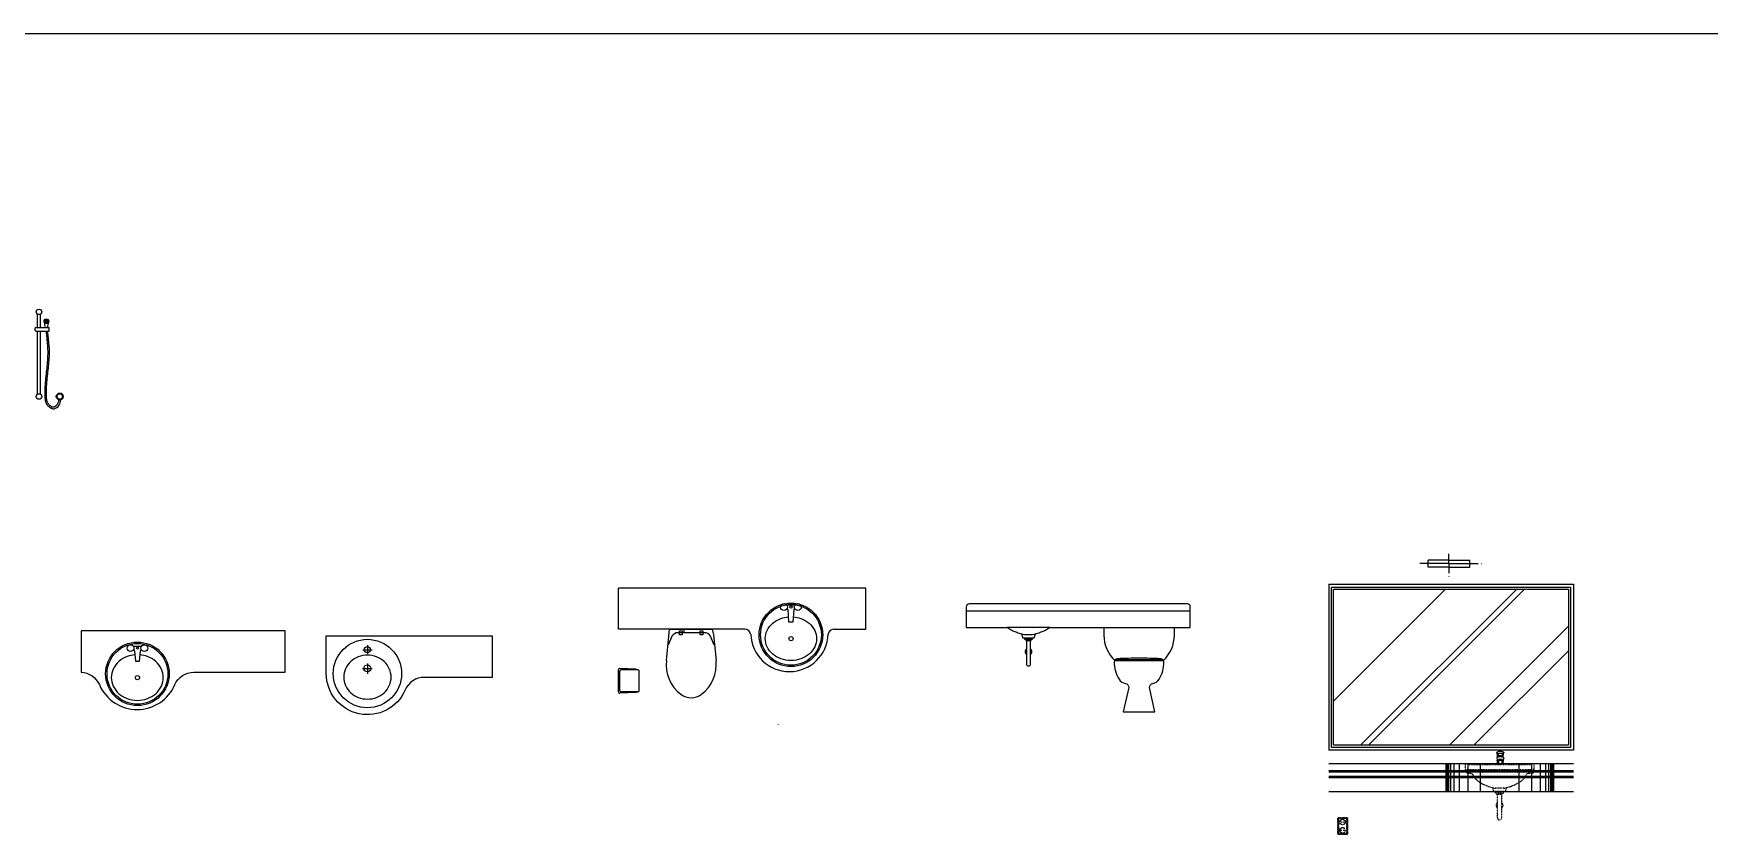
# Model space of a CAD drawing. Header units: inches. Extents: x -1249499 to 290957, y -589671 to 1013543.
# Drawn here: x -1121952 to -1109828, y 305006 to 310801 of the extents above; entities that cross this region are included whole.
import ezdxf

# ---------------------------------------------------------------- set-up
doc = ezdxf.new("R2010")
doc.units = ezdxf.units.IN
doc.header["$MEASUREMENT"] = 0
doc.linetypes.add('HIDDEN', pattern=[2, 1, -1])
doc.linetypes.add('HIDDEN2', pattern=[0.1875, 0.125, -0.0625])
for name, color, linetype in [('2', 3, 'Continuous'), ('3', 2, 'Continuous'), ('31', 54, 'Continuous'), ('4', 4, 'Continuous'), ('5', 5, 'Continuous'), ('6FUR', 6, 'Continuous'), ('CON4', 3, 'Continuous'), ('FN3', 11, 'Continuous'), ('FUR', 4, 'Continuous'), ('LIGHT', 1, 'Continuous')]:
    doc.layers.add(name, color=color, linetype=linetype)

# ---------------------------------------------------------------- blocks, each defined once
blk = doc.blocks.new('P-WASH2')
for p, q in [((74, -29), (74, 29)), ((102, 26), (102, 29)), ((183, 14), (107, 21)), ((183, -14), (183, 14)), ((102, -29), (102, -26)), ((107, -21), (183, -14))]:
    blk.add_line(p, q)
for points in [[(301, -189, 0.11047), (363, -175, 0.102673), (418, -134, 0.093279), (453, -74, 0.087574), (466, -1, 0.087574), (453, 72, 0.093279), (418, 132, 0.102673), (363, 173, 0.11047), (301, 187, 0.11047), (239, 173, 0.102673), (184, 132, 0.093279), (149, 72, 0.064585), (137, 18, 0.087574)], [(136, -18, 0.067091), (149, -74, 0.093279), (184, -134, 0.102673), (239, -175, 0.11047), (301, -189, 0.11047)]]:
    blk.add_lwpolyline(points, format="xyb")
for centre, radius in [((274, 0), 230), ((274, 0), 220), ((88, 50), 25), ((88, 0), 8), ((302, 0), 15), ((88, -50), 25)]:
    blk.add_circle(centre, radius)
for centre, start, end in [((107, 26), 180, 264.6091), ((107, -26), 95.3909, 180)]:
    blk.add_arc(centre, 5, start, end)

msp = doc.modelspace()

# ---------------------------------------------------------------- linework, layer by layer
at = {"color": 6}
msp.add_line((-1193392, 310801), (-803046.5, 310801), dxfattribs=at)
for p, q in [((-1115204.2, 306624.1), (-1113584.2, 306624.1)), ((-1114600.7, 306504.1), (-1114907.8, 306504.1)), ((-1119536.4, 306375.6), (-1119536.4, 306313.1)), ((-1114784.2, 306429.1), (-1114724.2, 306429.1)), ((-1114774.2, 306419.1), (-1114734.2, 306419.1)), ((-1114769.2, 306409.1), (-1114739.2, 306409.1)), ((-1119568.9, 306343.1), (-1119501.4, 306343.1)), ((-1119571.4, 306208.1), (-1119501.4, 306208.1)), ((-1119536.4, 306243.1), (-1119536.4, 306168.1))]:
    msp.add_line(p, q)
for points in [[(-1115184.2, 306674.1, 0.4142136), (-1115204.2, 306654.1), (-1115204.2, 306504.1), (-1114907.8, 306504.1, 0.0120555), (-1114900.5, 306499.1, 0.020663), (-1114884.2, 306489.1, 0.021788), (-1114867.3, 306480.7, 0.0135467), (-1114839.2, 306469.1, 0.0206459), (-1114805.7, 306457.9), (-1114794.2, 306429.1), (-1114784.2, 306429.1), (-1114784.2, 306419.1), (-1114774.2, 306419.1), (-1114774.2, 306409.1), (-1114769.2, 306409.1), (-1114769.2, 306349.1, 0.5), (-1114769.2, 306309.1), (-1114769.2, 306239.1, 1), (-1114739.2, 306239.1), (-1114739.2, 306309.1, 0.5), (-1114739.2, 306349.1), (-1114739.2, 306409.1), (-1114734.2, 306409.1), (-1114734.2, 306419.1), (-1114724.2, 306419.1), (-1114724.2, 306429.1), (-1114714.2, 306429.1), (-1114702.7, 306457.9, 0.0206459), (-1114669.2, 306469.1, 0.0135467), (-1114641.1, 306480.7, 0.021788), (-1114624.2, 306489.1, 0.020663), (-1114607.9, 306499.1, 0.0120555), (-1114600.7, 306504.1), (-1114209.2, 306504.1), (-1114209.2, 306449.1, 0.2082592), (-1114128.3, 306263.3, 0.2960458), (-1114134.2, 306254.1, 0.1373586), (-1114099.2, 306129.1, 0.2219276), (-1114054.2, 306099.1, -0.3791635), (-1114029.2, 306069.1), (-1114069.2, 305894.1), (-1113839.2, 305894.1), (-1113879.2, 306069.1, -0.3791635), (-1113854.2, 306099.1, 0.2219276), (-1113809.2, 306129.1, 0.1373586), (-1113774.2, 306254.1, 0.2960458), (-1113780.1, 306263.3, 0.2082592), (-1113699.2, 306449.1), (-1113699.2, 306504.1), (-1113584.2, 306504.1), (-1113584.2, 306654.1, 0.4142136), (-1113604.2, 306674.1)], [(-1118633.9, 306143.1), (-1119125.6, 306143.1, 0.2992117), (-1119263.3, 306052.6, -0.8143544), (-1119833.9, 306170.6), (-1119833.9, 306443.1), (-1118633.9, 306443.1)], [(-1119536.4, 306303.1, 0.0919124), (-1119602.5, 306290.9, 0.0955185), (-1119657.5, 306256.6, 0.1011037), (-1119694.8, 306204.5, 0.1054416), (-1119707.6, 306144.4, 0.1054416), (-1119694.8, 306084.2, 0.1011037), (-1119657.5, 306032.1, 0.0955185), (-1119602.5, 305997.9, 0.0919124), (-1119536.4, 305985.6, 0.0919124), (-1119470.2, 305997.9, 0.0955185), (-1119415.3, 306032.1, 0.1011037), (-1119378, 306084.2, 0.1054416), (-1119365.1, 306144.4, 0.1054416), (-1119378, 306204.5, 0.1011037), (-1119415.3, 306256.6, 0.0955185), (-1119470.2, 306290.9, 0.0919124)], [(-1113954.2, 306269.1), (-1114129.2, 306269.1, -0.6681786), (-1114129.4, 306269.6, -0.0348239), (-1114124.2, 306274.1, -0.1479156), (-1114109.4, 306279.6, -0.01469), (-1113954.2, 306284.1, -0.01469), (-1113799, 306279.6, -0.1479156), (-1113784.2, 306274.1, -0.0348239), (-1113779, 306269.6, -0.6681786), (-1113779.2, 306269.1)]]:
    msp.add_lwpolyline(points, format="xyb", close=True)
for points in [[(-1114209.2, 306504.1), (-1113699.2, 306504.1)], [(-1114739.2, 306309.1), (-1114739.2, 306349.1)]]:
    msp.add_lwpolyline(points)
at = {"color": 7}
for points in [[(-1121475.8, 306090.1, 0.6572671), (-1120929.6, 306090.1, -0.2992117), (-1120791.9, 306180.6), (-1120131.4, 306180.6), (-1120131.4, 306480.6), (-1121607.6, 306480.6), (-1121607.6, 306180.4)], [(-1121607.6, 306180.4, -0.2884931), (-1121475.8, 306090.1)]]:
    msp.add_lwpolyline(points, format="xyb", dxfattribs=at)
for points in [[(-1114805.7, 306457.9, 0.0038043), (-1114799.5, 306456.2, 0.0666615), (-1114784.2, 306454.1), (-1114754.2, 306454.1), (-1114724.2, 306454.1, 0.0666615), (-1114709, 306456.2, 0.0038043), (-1114702.7, 306457.9, 0.0135467)], [(-1114769.2, 306349.1), (-1114769.2, 306309.1, 1)], [(-1114128.3, 306263.3, -0.1052602), (-1114124.2, 306264.1), (-1113954.2, 306264.1)], [(-1113954.2, 306264.1), (-1113784.2, 306264.1, -0.1052602), (-1113780.1, 306263.3, -0.1373586)]]:
    msp.add_lwpolyline(points, format="xyb")
for centre, radius in [((-1119536.4, 306170.6), 247.5), ((-1119536.4, 306343.1), 22.5), ((-1119536.4, 306208.1), 25)]:
    msp.add_circle(centre, radius)
at = {"layer": '2'}
msp.add_line((-1112582.4, 305316.2), (-1110812.4, 305316.2), dxfattribs=at)
at = {"layer": '3'}
for p, q in [((-1112582.4, 306816.2), (-1112582.4, 305616.2)), ((-1112582.4, 306816.2), (-1110812.4, 306816.2)), ((-1112562.4, 306796.2), (-1110832.4, 306796.2)), ((-1110832.4, 306796.2), (-1110832.4, 305636.2)), ((-1110812.4, 306816.2), (-1110812.4, 305616.2)), ((-1110812.4, 306796.2), (-1110812.4, 305636.2)), ((-1110812.4, 305616.2), (-1112582.4, 305616.2)), ((-1110832.4, 305636.2), (-1112562.4, 305636.2)), ((-1110812.4, 305516.2), (-1112582.4, 305516.2)), ((-1111736, 305516.2), (-1111736, 305316.2)), ((-1110957, 305516.2), (-1110957, 305316.2)), ((-1112582.4, 305316.2), (-1110812.4, 305316.2))]:
    msp.add_line(p, q, dxfattribs=at)
at = {"layer": '3', "linetype": 'Continuous'}
msp.add_line((-1112562.4, 305636.2), (-1112562.4, 306796.2), dxfattribs=at)
at = {"layer": '31'}
for p, q in [((-1111862.4, 306941.2), (-1111862.4, 306991.2)), ((-1111562.4, 306941.2), (-1111562.4, 306991.2)), ((-1110812.4, 305466.2), (-1112582.4, 305466.2)), ((-1110812.4, 305456.2), (-1112582.4, 305456.2)), ((-1110812.4, 305426.2), (-1112582.4, 305426.2)), ((-1110812.4, 305416.2), (-1112582.4, 305416.2))]:
    msp.add_line(p, q, dxfattribs=at)
at = {"layer": '31', "linetype": 'HIDDEN2'}
for p, q in [((-1112517.4, 305006.2), (-1112517.4, 305126.2)), ((-1112447.4, 305126.2), (-1112517.4, 305126.2)), ((-1112447.4, 305126.2), (-1112447.4, 305006.2)), ((-1112447.4, 305006.2), (-1112517.4, 305006.2))]:
    msp.add_line(p, q, dxfattribs=at)
for centre, radius in [((-1112482.4, 305096.2), 20), ((-1112482.4, 305036.2), 20), ((-1112492, 305096.2), 2.5), ((-1112472.8, 305096.2), 2.5), ((-1112492, 305036.2), 2.5), ((-1112472.8, 305036.2), 2.5)]:
    msp.add_circle(centre, radius, dxfattribs=at)
at = {"layer": '4'}
for p, q in [((-1121922, 308673.7), (-1121922, 308769.7)), ((-1121902, 308673.7), (-1121902, 308769.7)), ((-1121939, 308651.7), (-1121939, 308670.7)), ((-1121936, 308673.7), (-1121842, 308673.7)), ((-1121936, 308648.7), (-1121842, 308648.7)), ((-1121922, 308192.3), (-1121922, 308648.7)), ((-1121902, 308192.3), (-1121902, 308648.7)), ((-1121839, 308651.7), (-1121839, 308670.7)), ((-1111366.5, 305600.8), (-1111366.5, 305598.9)), ((-1111366.5, 305560.8), (-1111363.8, 305545.6)), ((-1111354.5, 305544.7), (-1111361.3, 305544.7)), ((-1111327.4, 305592.2), (-1111355.7, 305592.2)), ((-1111355.7, 305592.2), (-1111355.7, 305580.7)), ((-1111355, 305547.3), (-1111354.3, 305543.3)), ((-1111354.1, 305576.4), (-1111354.1, 305566)), ((-1111330, 305549.7), (-1111353.1, 305549.7)), ((-1111330.8, 305541.7), (-1111352.3, 305541.7)), ((-1111329, 305576.4), (-1111329, 305566)), ((-1111328.1, 305547.3), (-1111328.8, 305543.3)), ((-1111321.7, 305544.7), (-1111328.5, 305544.7)), ((-1111327.4, 305592.2), (-1111327.4, 305580.7)), ((-1111316.5, 305560.8), (-1111319.3, 305545.6)), ((-1111316.5, 305600.8), (-1111316.5, 305598.9))]:
    msp.add_line(p, q, dxfattribs=at)
at = {"layer": '4', "linetype": 'HIDDEN'}
for p, q in [((-1111096.5, 305516.2), (-1111596.5, 305516.2)), ((-1111596.5, 305516.2), (-1111596.5, 305476.2)), ((-1111596.5, 305476.2), (-1111096.5, 305476.2)), ((-1111116.5, 305511.2), (-1111576.5, 305511.2)), ((-1111096.5, 305476.2), (-1111096.5, 305516.2)), ((-1111386.5, 305316.2), (-1111396.5, 305341.2)), ((-1111306.5, 305316.2), (-1111386.5, 305316.2)), ((-1111376.5, 305306.2), (-1111376.5, 305316.2)), ((-1111316.5, 305306.2), (-1111376.5, 305306.2)), ((-1111366.5, 305296.2), (-1111366.5, 305306.2)), ((-1111326.5, 305296.2), (-1111366.5, 305296.2)), ((-1111326.5, 305306.2), (-1111326.5, 305296.2)), ((-1111316.5, 305316.2), (-1111316.5, 305306.2)), ((-1111296.5, 305341.2), (-1111306.5, 305316.2))]:
    msp.add_line(p, q, dxfattribs=at)
at = {"layer": '4'}
msp.add_lwpolyline([(-1121863.4, 308648.7), (-1121858.9, 308617.6), (-1121855.4, 308589.5), (-1121852.8, 308564.1), (-1121851, 308541.1), (-1121849.9, 308520.2), (-1121849.5, 308501.1), (-1121849.5, 308483.5), (-1121849.9, 308467), (-1121850.5, 308451.4), (-1121851.4, 308436.5), (-1121852.5, 308422.1), (-1121853.8, 308408.1), (-1121855.2, 308394.3), (-1121856.7, 308380.6), (-1121858.2, 308366.6), (-1121859.8, 308352.4), (-1121861.4, 308337.7), (-1121863, 308322.7), (-1121864.5, 308307.5), (-1121865.9, 308292.2), (-1121867.2, 308276.9), (-1121868.4, 308261.9), (-1121869.3, 308247.3), (-1121870.1, 308233.1), (-1121870.7, 308219.5), (-1121871, 308206.6), (-1121871.1, 308194.4), (-1121870.8, 308182.9), (-1121870.3, 308172.2), (-1121869.4, 308162.3), (-1121868.2, 308153.2), (-1121866.6, 308145.1), (-1121864.7, 308137.8), (-1121862.4, 308131.3), (-1121859.9, 308125.5), (-1121857.1, 308120.5), (-1121854.2, 308116), (-1121851.1, 308112), (-1121848, 308108.4), (-1121844.9, 308105.1), (-1121841.9, 308102.1), (-1121838.8, 308099.4), (-1121835.8, 308096.8), (-1121832.6, 308094.6), (-1121829.4, 308092.6), (-1121826, 308090.8), (-1121822.5, 308089.3), (-1121818.7, 308088.1), (-1121814.6, 308087.2), (-1121810.4, 308086.6), (-1121806, 308086.3), (-1121802.4, 308086.4)], dxfattribs=at)
for points in [[(-1121853.3, 308648.7), (-1121849, 308619.6), (-1121845.5, 308591.2), (-1121842.8, 308565.5), (-1121841, 308542.1), (-1121839.9, 308520.8), (-1121839.5, 308501.3), (-1121839.5, 308483.3), (-1121839.9, 308466.5), (-1121840.6, 308450.6), (-1121841.5, 308435.5), (-1121842.6, 308420.9), (-1121843.9, 308406.7), (-1121845.3, 308392.7), (-1121846.8, 308378.9), (-1121848.3, 308365), (-1121849.9, 308350.7), (-1121851.5, 308336.1), (-1121853, 308321.2), (-1121854.5, 308306), (-1121855.9, 308290.8), (-1121857.2, 308275.7), (-1121858.4, 308260.8), (-1121859.4, 308246.3), (-1121860.2, 308232.4), (-1121860.7, 308219), (-1121861, 308206.4), (-1121861.1, 308194.5), (-1121860.8, 308183.5), (-1121860.3, 308173.2), (-1121859.5, 308164), (-1121858.4, 308155.7), (-1121857, 308148.4), (-1121855.4, 308142.2), (-1121853.5, 308136.8), (-1121851.4, 308132.2), (-1121849.2, 308128.2), (-1121846.9, 308124.6), (-1121844.5, 308121.4), (-1121841.9, 308118.5), (-1121839.2, 308115.6), (-1121836.6, 308113), (-1121834, 308110.7), (-1121831.6, 308108.7), (-1121829.3, 308107), (-1121827, 308104.6), (-1121824.7, 308103.4), (-1121822.3, 308102.4), (-1121819.7, 308100.6), (-1121816.8, 308099.9), (-1121813.8, 308099.5), (-1121810.7, 308099.3), (-1121807.6, 308099.3), (-1121804.8, 308099.7), (-1121802.2, 308100.3, 0.2970423), (-1121767.6, 308150.6)], [(-1121802.4, 308086.4, 0.3383761), (-1121755.1, 308150.9, 0.3383761)]]:
    msp.add_lwpolyline(points, format="xyb", dxfattribs=at)
at = {"layer": '4', "linetype": 'HIDDEN'}
for points in [[(-1111096.5, 305476.2, -0.0990195), (-1111097.1, 305464.4, -0.1262047), (-1111101.5, 305456.2, -0.058981), (-1111111.5, 305447.7, -0.1480687), (-1111116.5, 305446.2), (-1111131.5, 305446.2), (-1111141.5, 305446.2, 0.1164338), (-1111145.3, 305445.3, 0.0584273), (-1111151.5, 305441.2, 0.145822), (-1111158.4, 305430.8, -0.1071637), (-1111166.5, 305416.2, -0.0159698), (-1111178.6, 305403.3, -0.026148), (-1111186.5, 305396.2, -0.023211), (-1111200.2, 305386.1, -0.020663), (-1111216.5, 305376.2, -0.021788), (-1111233.5, 305367.7, -0.0135467), (-1111261.5, 305356.2, -0.0244521), (-1111301.3, 305343.2, -0.0666615), (-1111316.5, 305341.2), (-1111346.5, 305341.2), (-1111376.5, 305341.2, -0.0666615), (-1111391.8, 305343.2, -0.0244521), (-1111431.5, 305356.2, -0.0135467), (-1111459.6, 305367.7, -0.021788), (-1111476.5, 305376.2, -0.020663), (-1111492.9, 305386.1, -0.023211), (-1111506.5, 305396.2, -0.026148), (-1111514.5, 305403.3, -0.0159698), (-1111526.5, 305416.2, -0.1071637), (-1111534.7, 305430.8, 0.145822), (-1111541.5, 305441.2, 0.0584273), (-1111547.8, 305445.3, 0.1164338), (-1111551.5, 305446.2), (-1111561.5, 305446.2), (-1111576.5, 305446.2), (-1111586.5, 305456.2), (-1111591.5, 305461.2, -0.1164338), (-1111595, 305466.8, -0.0806116), (-1111596.5, 305476.2)], [(-1111331.5, 305296.2), (-1111331.5, 305126.2, -1), (-1111361.5, 305126.2), (-1111361.5, 305296.2)]]:
    msp.add_lwpolyline(points, format="xyb", dxfattribs=at)
at = {"layer": '4'}
for centre, radius in [((-1121912, 308787), 20), ((-1121858.7, 308719.3), 16.5), ((-1121858.7, 308719.3), 5), ((-1121912, 308175), 20), ((-1121762, 308175), 25), ((-1121762, 308175), 20)]:
    msp.add_circle(centre, radius, dxfattribs=at)
for centre, radius, start, end in [((-1122185.4, 308633.1), 321.7, 7.23569, 14.14549), ((-1121532.1, 308633.1), 321.7, 165.85451, 172.76431), ((-1121936, 308670.7), 3, 90, 180), ((-1121936, 308651.7), 3, 180, 270), ((-1121842, 308670.7), 3, 0, 90), ((-1121842, 308651.7), 3, 270, 0), ((-1111364.5, 305600.8), 2, 111.41247, 180), ((-1111364.5, 305598.9), 2, 180, 258.73282), ((-1111450.5, 305565.9), 90.2, 359.01806, 21.42852), ((-1111364.5, 305560.8), 2, 111.41247, 180), ((-1111341.5, 305542.2), 65, 68.58753, 111.41247), ((-1111341.5, 305502.2), 65, 68.58753, 111.41247), ((-1111367.9, 305581.9), 15.3, 45.07159, 78.73282), ((-1111362, 305546.6), 2, 207.08955, 289.19991), ((-1111507.9, 305518.2), 147.6, 359.20631, 10.32753), ((-1111355.7, 305594.2), 2, 225.07159, 270), ((-1111350.8, 305584.3), 6.01, 216.40912, 261.31005), ((-1111353.1, 305547.7), 2, 90, 190.31717), ((-1111352.3, 305543.7), 2, 190.31717, 270), ((-1111352.1, 305576.4), 2, 80.95893, 180), ((-1111341.5, 305496.4), 46.5, 76.59916, 103.40084), ((-1111341.5, 305642.5), 65, 260.95893, 279.04107), ((-1111332.2, 305584.3), 6.01, 278.68995, 323.59088), ((-1111331, 305576.4), 2, 0, 99.04107), ((-1111330.8, 305543.7), 2, 270, 349.68283), ((-1111330, 305547.7), 2, 349.68283, 90), ((-1111327.4, 305594.2), 2, 270, 314.92841), ((-1111315.2, 305581.9), 15.3, 101.26718, 134.92841), ((-1111232.6, 305565.9), 90.2, 158.57148, 180.98194), ((-1111175.1, 305518.2), 147.6, 169.67247, 180.79369), ((-1111321.1, 305546.6), 2, 250.80009, 332.91045), ((-1111318.5, 305598.9), 2, 281.26718, 0), ((-1111318.5, 305600.8), 2, 0, 68.58753), ((-1111318.5, 305560.8), 2, 0, 68.58753)]:
    msp.add_arc(centre, radius, start, end, dxfattribs=at)
at = {"layer": '4', "linetype": 'HIDDEN'}
for start, end in [(126.8699, 233.1301), (306.8699, 53.1301)]:
    msp.add_arc((-1111346.5, 305216.2), 25, start, end, dxfattribs=at)
at = {"layer": '5', "linetype": 'Continuous'}
msp.add_line((-1112547.4, 305651.2), (-1112547.4, 306781.2), dxfattribs=at)
at = {"layer": '5'}
for p, q in [((-1112547.4, 305970.5), (-1111736.7, 306781.2)), ((-1112547.4, 306781.2), (-1110847.4, 306781.2)), ((-1112351.5, 305651.2), (-1111221.5, 306781.2)), ((-1112295.5, 305651.2), (-1111165.5, 306781.2)), ((-1110847.4, 306781.2), (-1110847.4, 305651.2)), ((-1111708.8, 305651.2), (-1110847.4, 306512.6)), ((-1111532, 305651.2), (-1110847.4, 306335.8)), ((-1110847.4, 305651.2), (-1112547.4, 305651.2)), ((-1111734.1, 305516.2), (-1111734.1, 305316.2)), ((-1111729.8, 305516.2), (-1111729.8, 305316.2)), ((-1111723.2, 305516.2), (-1111723.2, 305316.2)), ((-1111715, 305516.2), (-1111715, 305316.2)), ((-1111701, 305516.2), (-1111701, 305316.2)), ((-1111678.3, 305516.2), (-1111678.3, 305316.2)), ((-1111639.7, 305516.2), (-1111639.7, 305316.2)), ((-1111576.9, 305516.2), (-1111576.9, 305316.2)), ((-1111485.9, 305516.2), (-1111485.9, 305316.2)), ((-1111207.2, 305516.2), (-1111207.2, 305316.2)), ((-1111116.1, 305516.2), (-1111116.1, 305316.2)), ((-1111053.4, 305516.2), (-1111053.4, 305316.2)), ((-1111014.8, 305516.2), (-1111014.8, 305316.2)), ((-1110992.1, 305516.2), (-1110992.1, 305316.2)), ((-1110978.1, 305516.2), (-1110978.1, 305316.2)), ((-1110969.9, 305516.2), (-1110969.9, 305316.2)), ((-1110963.3, 305516.2), (-1110963.3, 305316.2)), ((-1110959, 305516.2), (-1110959, 305316.2))]:
    msp.add_line(p, q, dxfattribs=at)
at = {"layer": '5', "linetype": 'HIDDEN2'}
for p, q in [((-1112512.4, 305121.2), (-1112517.4, 305126.2)), ((-1112512.4, 305121.2), (-1112512.4, 305011.2)), ((-1112452.4, 305121.2), (-1112512.4, 305121.2)), ((-1112452.4, 305121.2), (-1112447.4, 305126.2)), ((-1112452.4, 305011.2), (-1112452.4, 305121.2)), ((-1112512.4, 305011.2), (-1112517.4, 305006.2)), ((-1112452.4, 305011.2), (-1112512.4, 305011.2)), ((-1112452.4, 305011.2), (-1112447.4, 305006.2))]:
    msp.add_line(p, q, dxfattribs=at)
at = {"layer": '5'}
for centre, radius in [((-1121858.7, 308719.3), 14.9), ((-1121870.4, 308715.8), 0.5), ((-1121870.2, 308723.3), 0.5), ((-1121867.6, 308722.4), 0.5), ((-1121867.2, 308715.2), 0.5), ((-1121866.1, 308709.6), 0.5), ((-1121865.6, 308729.3), 0.5), ((-1121865.5, 308717.8), 0.5), ((-1121864.1, 308723.6), 0.5), ((-1121862.8, 308727.7), 0.5), ((-1121861.8, 308713.1), 0.5), ((-1121861.8, 308710.4), 0.5), ((-1121859, 308707.2), 0.5), ((-1121858.6, 308726.2), 0.5), ((-1121858.5, 308731.4), 0.5), ((-1121855.8, 308713), 0.5), ((-1121855.7, 308728.2), 0.5), ((-1121854.6, 308710.8), 0.5), ((-1121853.3, 308723.5), 0.5), ((-1121852, 308717.7), 0.5), ((-1121851.8, 308709.3), 0.5), ((-1121851.4, 308728.9), 0.5), ((-1121850.3, 308723.4), 0.5), ((-1121849.8, 308716.2), 0.5), ((-1121847.3, 308715.3), 0.5), ((-1121847.1, 308722.8), 0.5)]:
    msp.add_circle(centre, radius, dxfattribs=at)
for centre, start, end in [((-1111499.8, 305518.2), 359.20631, 10.32753), ((-1111183.3, 305518.2), 169.67247, 180.79369)]:
    msp.add_arc(centre, 147.6, start, end, dxfattribs=at)
at = {"layer": '6FUR'}
for p, q in [((-1116443.5, 306665.4), (-1116502.1, 306665.4)), ((-1116499, 306637.4), (-1116502.1, 306637.4)), ((-1116486.8, 306541.7), (-1116494, 306632.9)), ((-1116451.6, 306632.9), (-1116458.8, 306541.7)), ((-1116443.5, 306637.4), (-1116446.6, 306637.4)), ((-1116458.8, 306541.7), (-1116486.8, 306541.7)), ((-1117010.1, 306490.7), (-1117719.9, 306490.7)), ((-1117374.1, 306265.7), (-1117350.1, 306490.7)), ((-1117350.1, 306490.7), (-1117042.3, 306490.7)), ((-1117279.1, 306450.7), (-1117279.1, 306480.7)), ((-1117279.1, 306480.7), (-1117259.1, 306480.7)), ((-1117259.1, 306450.7), (-1117279.1, 306450.7)), ((-1117259.1, 306480.7), (-1117259.1, 306450.7)), ((-1117129.1, 306450.7), (-1117129.1, 306480.7)), ((-1117129.1, 306480.7), (-1117109.1, 306480.7)), ((-1117109.1, 306450.7), (-1117129.1, 306450.7)), ((-1117109.1, 306480.7), (-1117109.1, 306450.7)), ((-1117042.3, 306490.7), (-1117034.1, 306450.7)), ((-1117034.1, 306450.7), (-1117014.1, 306265.7)), ((-1116806, 306490.7), (-1117010.1, 306490.7)), ((-1116160.7, 306491.7), (-1115930.5, 306490.7)), ((-1117719.9, 306038.6), (-1117719.9, 306197.8)), ((-1117709.9, 306048.2), (-1117709.9, 306188.2)), ((-1117594.9, 306203.2), (-1117709.5, 306207.8)), ((-1117579.9, 306198.2), (-1117699.9, 306198.2)), ((-1117584.9, 306198.2), (-1117594.9, 306203.2)), ((-1117569.9, 306048.2), (-1117569.9, 306188.2)), ((-1117594.9, 306033.2), (-1117709.5, 306028.6)), ((-1117579.9, 306038.2), (-1117699.9, 306038.2)), ((-1117594.9, 306033.2), (-1117584.9, 306038.2))]:
    msp.add_line(p, q, dxfattribs=at)
for points in [[(-1116455.2, 306580.5, -0.0644354), (-1116400.3, 306568.8, -0.0917189), (-1116341.3, 306534.9, -0.1035985), (-1116300.5, 306482.3, -0.1139123), (-1116286.8, 306423.2, -0.1139123), (-1116300.5, 306364, -0.1035985), (-1116341.3, 306311.5, -0.0917189), (-1116400.3, 306277.6, -0.0847847), (-1116472.8, 306265.2, -0.0847847), (-1116545.3, 306277.6, -0.0917189), (-1116604.3, 306311.5, -0.1035985), (-1116645.2, 306364, -0.1139123), (-1116658.8, 306423.2, -0.1139123), (-1116645.2, 306482.3, -0.1035985), (-1116604.3, 306534.9, -0.0917189), (-1116545.3, 306568.8, -0.0644354), (-1116490.5, 306580.5, -0.0847847)], [(-1117028.2, 306375.8), (-1117054.6, 306440.9, 0.266177), (-1117097.8, 306465.7), (-1117290.5, 306465.7, 0.266177), (-1117333.6, 306440.9), (-1117360.3, 306375.4)]]:
    msp.add_lwpolyline(points, format="xyb", dxfattribs=at)
for centre, radius in [((-1116472.8, 306450.7), 230), ((-1116472.8, 306450.7), 220), ((-1116522.8, 306651.4), 25), ((-1116472.8, 306651.4), 8), ((-1116422.8, 306651.4), 25), ((-1116472.8, 306423.2), 15)]:
    msp.add_circle(centre, radius, dxfattribs=at)
for centre, radius, start, end in [((-1116499, 306632.4), 5, 5.39095, 90), ((-1116446.6, 306632.4), 5, 90, 174.60905), ((-1116805.7, 306448.5), 42.1, 8.75247, 90.47236), ((-1116483.4, 306465.5), 280.8, 182.14822, 358.06799), ((-1116161.1, 306449.6), 42.1, 89.52764, 171.24753), ((-1117103.4, 306236.7), 272.3, 173.89446, 232.46038), ((-1117284.3, 306236.4), 271.8, 307.43264, 6.17018), ((-1117709.9, 306197.8), 10, 87.70939, 180), ((-1117699.9, 306188.2), 10, 90, 180), ((-1117579.9, 306188.2), 10, 0, 90), ((-1117709.9, 306038.6), 10, 180, 272.29061), ((-1117699.9, 306048.2), 10, 180, 270), ((-1117579.9, 306048.2), 10, 270, 0), ((-1117194.1, 306118.6), 123.4, 232.46038, 307.43264)]:
    msp.add_arc(centre, radius, start, end, dxfattribs=at)
at = {"layer": 'CON4'}
for p in [(-1115929.9, 306788.4), (-1117719.9, 306490.7)]:
    msp.add_line(p, (-1117719.9, 306788.4), dxfattribs=at)
at = {"layer": 'FN3'}
for p, q in [((-1115930.5, 306490.7), (-1115929.9, 306788.4)), ((-1117245.2, 306465.7), (-1117245.2, 306490.7))]:
    msp.add_line(p, q, dxfattribs=at)
at = {"layer": 'LIGHT'}
for p, q in [((-1111712.4, 306991.2), (-1111862.4, 306991.2)), ((-1111712.4, 306966.2), (-1111712.4, 307036.5)), ((-1111712.4, 306991.2), (-1111562.4, 306991.2)), ((-1111712.4, 306966.2), (-1111922.4, 306966.2)), ((-1111712.4, 306941.2), (-1111862.4, 306941.2)), ((-1111836.3, 306966.2), (-1111839.3, 306966.2)), ((-1111712.4, 306966.2), (-1111502.4, 306966.2)), ((-1111712.4, 306966.2), (-1111712.4, 306896.7)), ((-1111712.4, 306941.2), (-1111562.4, 306941.2)), ((-1111712.4, 306872.7), (-1111712.4, 306869.7)), ((-1111478.4, 306966.2), (-1111475.4, 306966.2)), ((-1116563.3, 305799.5), (-1116563.3, 305802.5))]:
    msp.add_line(p, q, dxfattribs=at)

# ---------------------------------------------------------------- block references
at = {"layer": 'FUR', "color": 7, "rotation": 270}
msp.add_blockref('P-WASH2', (-1121200.1, 306442.4), dxfattribs=at)

doc.saveas('drawing.dxf')
